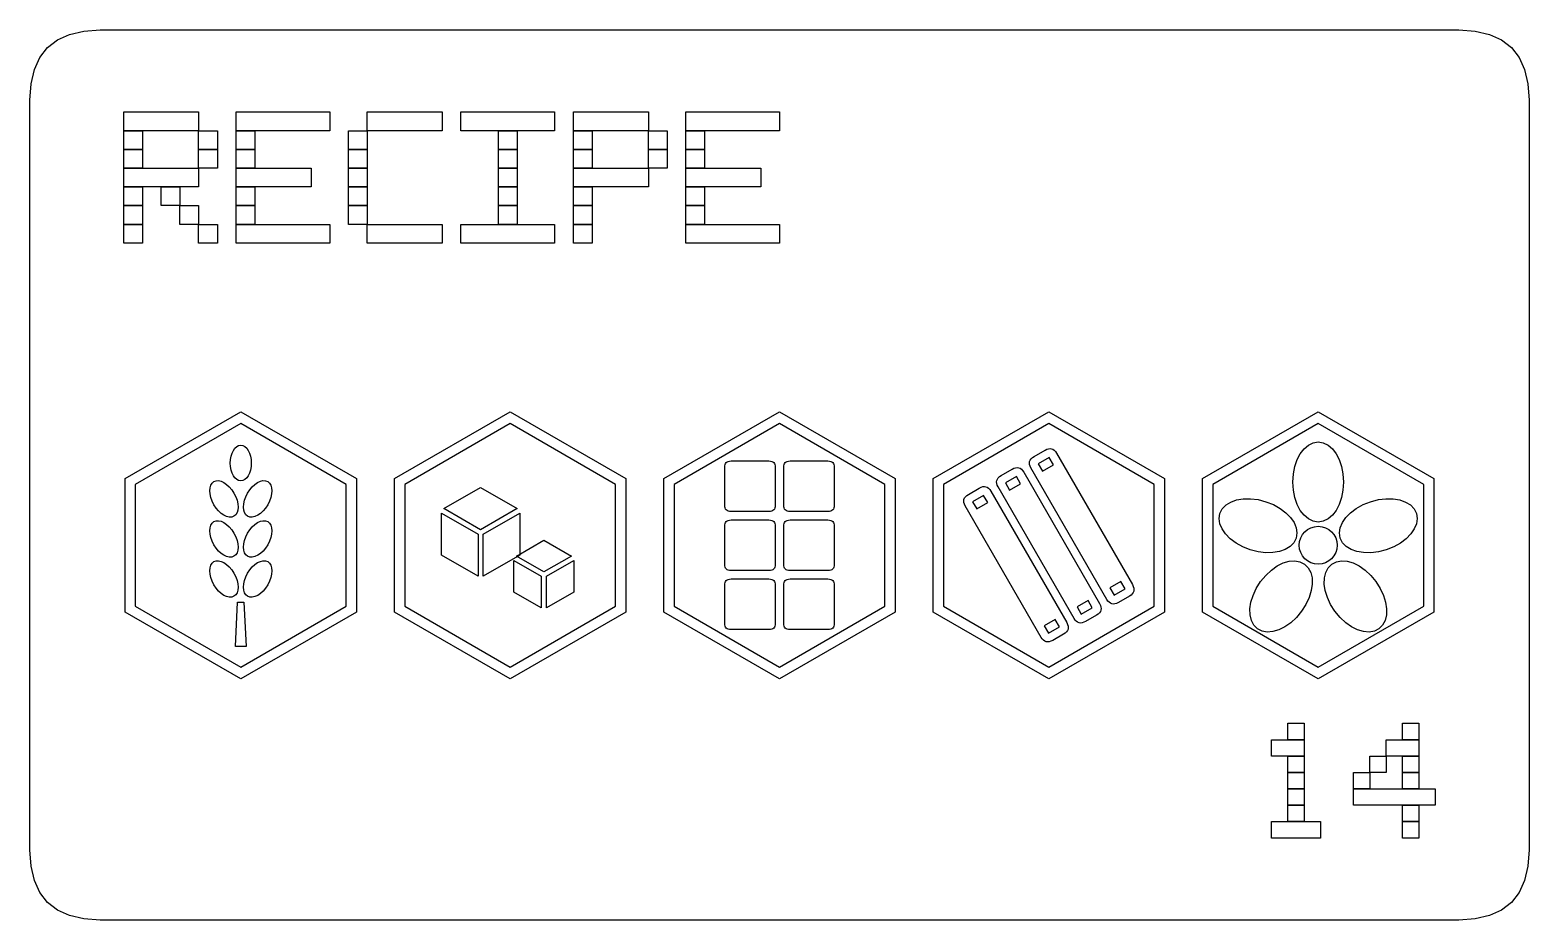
# Model space of a CAD drawing. Extents: x 4 to 296, y 4 to 580.
# Drawn here: x 72 to 136, y 147 to 185 of the extents above; entities that cross this region are included whole.
import ezdxf

# ---------------------------------------------------------------- set-up
doc = ezdxf.new("R2010")
doc.units = 0
doc.layers.add('CUT', color=1, linetype='CONTINUOUS')
doc.layers.add('RASTER', color=7, linetype='CONTINUOUS')

msp = doc.modelspace()

# ---------------------------------------------------------------- linework, layer by layer
at = {"layer": 'CUT'}
msp.add_lwpolyline([(72, 182), (72.047, 182.703), (72.188, 183.312), (72.422, 183.828), (72.75, 184.25), (73.172, 184.578), (73.688, 184.812), (74.297, 184.953), (75, 185), (133, 185), (133.703, 184.953), (134.313, 184.812), (134.828, 184.578), (135.25, 184.25), (135.578, 183.828), (135.813, 183.312), (135.953, 182.703), (136, 182), (136, 150), (135.953, 149.297), (135.813, 148.687), (135.578, 148.172), (135.25, 147.75), (134.828, 147.422), (134.313, 147.187), (133.703, 147.047), (133, 147), (75, 147), (74.297, 147.047), (73.688, 147.187), (73.172, 147.422), (72.75, 147.75), (72.422, 148.172), (72.188, 148.687), (72.047, 149.297), (72, 150)], close=True, dxfattribs=at)
at = {"layer": 'RASTER'}
for points in [[(76, 181.5), (79.2, 181.5), (79.2, 180.7), (76, 180.7)], [(80.8, 181.5), (84.8, 181.5), (84.8, 180.7), (80.8, 180.7)], [(86.4, 181.5), (89.6, 181.5), (89.6, 180.7), (86.4, 180.7)], [(90.4, 181.5), (94.4, 181.5), (94.4, 180.7), (90.4, 180.7)], [(95.2, 181.5), (98.4, 181.5), (98.4, 180.7), (95.2, 180.7)], [(100, 181.5), (104, 181.5), (104, 180.7), (100, 180.7)], [(76, 180.7), (76.8, 180.7), (76.8, 179.9), (76, 179.9)], [(79.2, 180.7), (80, 180.7), (80, 179.9), (79.2, 179.9)], [(80.8, 180.7), (81.6, 180.7), (81.6, 179.9), (80.8, 179.9)], [(85.6, 180.7), (86.4, 180.7), (86.4, 179.9), (85.6, 179.9)], [(92, 180.7), (92.8, 180.7), (92.8, 179.9), (92, 179.9)], [(95.2, 180.7), (96, 180.7), (96, 179.9), (95.2, 179.9)], [(98.4, 180.7), (99.2, 180.7), (99.2, 179.9), (98.4, 179.9)], [(100, 180.7), (100.8, 180.7), (100.8, 179.9), (100, 179.9)], [(76, 179.9), (76.8, 179.9), (76.8, 179.1), (76, 179.1)], [(79.2, 179.9), (80, 179.9), (80, 179.1), (79.2, 179.1)], [(80.8, 179.9), (81.6, 179.9), (81.6, 179.1), (80.8, 179.1)], [(85.6, 179.9), (86.4, 179.9), (86.4, 179.1), (85.6, 179.1)], [(92, 179.9), (92.8, 179.9), (92.8, 179.1), (92, 179.1)], [(95.2, 179.9), (96, 179.9), (96, 179.1), (95.2, 179.1)], [(98.4, 179.9), (99.2, 179.9), (99.2, 179.1), (98.4, 179.1)], [(100, 179.9), (100.8, 179.9), (100.8, 179.1), (100, 179.1)], [(76, 179.1), (79.2, 179.1), (79.2, 178.3), (76, 178.3)], [(80.8, 179.1), (84, 179.1), (84, 178.3), (80.8, 178.3)], [(85.6, 179.1), (86.4, 179.1), (86.4, 178.3), (85.6, 178.3)], [(92, 179.1), (92.8, 179.1), (92.8, 178.3), (92, 178.3)], [(95.2, 179.1), (98.4, 179.1), (98.4, 178.3), (95.2, 178.3)], [(100, 179.1), (103.2, 179.1), (103.2, 178.3), (100, 178.3)], [(76, 178.3), (76.8, 178.3), (76.8, 177.5), (76, 177.5)], [(77.6, 178.3), (78.4, 178.3), (78.4, 177.5), (77.6, 177.5)], [(80.8, 178.3), (81.6, 178.3), (81.6, 177.5), (80.8, 177.5)], [(85.6, 178.3), (86.4, 178.3), (86.4, 177.5), (85.6, 177.5)], [(92, 178.3), (92.8, 178.3), (92.8, 177.5), (92, 177.5)], [(95.2, 178.3), (96, 178.3), (96, 177.5), (95.2, 177.5)], [(100, 178.3), (100.8, 178.3), (100.8, 177.5), (100, 177.5)], [(76, 177.5), (76.8, 177.5), (76.8, 176.7), (76, 176.7)], [(78.4, 177.5), (79.2, 177.5), (79.2, 176.7), (78.4, 176.7)], [(80.8, 177.5), (81.6, 177.5), (81.6, 176.7), (80.8, 176.7)], [(85.6, 177.5), (86.4, 177.5), (86.4, 176.7), (85.6, 176.7)], [(92, 177.5), (92.8, 177.5), (92.8, 176.7), (92, 176.7)], [(95.2, 177.5), (96, 177.5), (96, 176.7), (95.2, 176.7)], [(100, 177.5), (100.8, 177.5), (100.8, 176.7), (100, 176.7)], [(76, 176.7), (76.8, 176.7), (76.8, 175.9), (76, 175.9)], [(79.2, 176.7), (80, 176.7), (80, 175.9), (79.2, 175.9)], [(80.8, 176.7), (84.8, 176.7), (84.8, 175.9), (80.8, 175.9)], [(86.4, 176.7), (89.6, 176.7), (89.6, 175.9), (86.4, 175.9)], [(90.4, 176.7), (94.4, 176.7), (94.4, 175.9), (90.4, 175.9)], [(95.2, 176.7), (96, 176.7), (96, 175.9), (95.2, 175.9)], [(100, 176.7), (104, 176.7), (104, 175.9), (100, 175.9)], [(81, 168.7), (85.936, 165.85), (85.936, 160.15), (81, 157.3), (76.064, 160.15), (76.064, 165.85)], [(92.5, 168.7), (97.436, 165.85), (97.436, 160.15), (92.5, 157.3), (87.564, 160.15), (87.564, 165.85)], [(104, 168.7), (108.936, 165.85), (108.936, 160.15), (104, 157.3), (99.064, 160.15), (99.064, 165.85)], [(115.5, 168.7), (120.436, 165.85), (120.436, 160.15), (115.5, 157.3), (110.564, 160.15), (110.564, 165.85)], [(127, 168.7), (131.936, 165.85), (131.936, 160.15), (127, 157.3), (122.064, 160.15), (122.064, 165.85)], [(81, 168.2), (76.497, 165.6), (76.497, 160.4), (81, 157.8), (85.503, 160.4), (85.503, 165.6), (81, 168.2)], [(92.5, 168.2), (87.997, 165.6), (87.997, 160.4), (92.5, 157.8), (97.003, 160.4), (97.003, 165.6), (92.5, 168.2)], [(104, 168.2), (99.497, 165.6), (99.497, 160.4), (104, 157.8), (108.503, 160.4), (108.503, 165.6), (104, 168.2)], [(115.5, 168.2), (110.997, 165.6), (110.997, 160.4), (115.5, 157.8), (120.003, 160.4), (120.003, 165.6), (115.5, 168.2)], [(127, 168.2), (122.497, 165.6), (122.497, 160.4), (127, 157.8), (131.503, 160.4), (131.503, 165.6), (127, 168.2)], [(81.45, 166.51), (81.441, 166.356), (81.415, 166.212), (81.373, 166.082), (81.318, 165.969), (81.252, 165.876), (81.175, 165.805), (81.091, 165.761), (81, 165.745), (80.909, 165.761), (80.825, 165.805), (80.748, 165.876), (80.682, 165.969), (80.627, 166.082), (80.585, 166.212), (80.559, 166.356), (80.55, 166.51), (80.559, 166.664), (80.585, 166.808), (80.627, 166.938), (80.682, 167.051), (80.748, 167.144), (80.825, 167.215), (80.909, 167.259), (81, 167.275), (81.091, 167.259), (81.175, 167.215), (81.252, 167.144), (81.318, 167.051), (81.373, 166.938), (81.415, 166.808), (81.441, 166.664), (81.45, 166.51)], [(114.737, 166.301), (114.7, 166.377), (114.678, 166.449), (114.672, 166.516), (114.68, 166.58), (114.704, 166.639), (114.744, 166.694), (114.799, 166.746), (114.869, 166.793), (115.337, 167.063), (115.413, 167.1), (115.484, 167.122), (115.552, 167.129), (115.616, 167.12), (115.675, 167.096), (115.73, 167.056), (115.781, 167.001), (115.829, 166.931), (119.069, 161.319), (119.106, 161.243), (119.128, 161.171), (119.134, 161.104), (119.126, 161.04), (119.101, 160.981), (119.062, 160.926), (119.007, 160.874), (118.937, 160.827), (118.469, 160.557), (118.393, 160.52), (118.321, 160.498), (118.254, 160.491), (118.19, 160.5), (118.131, 160.524), (118.076, 160.564), (118.024, 160.619), (117.977, 160.689)], [(128.08, 165.7), (128.058, 165.355), (127.995, 165.034), (127.896, 164.744), (127.764, 164.491), (127.604, 164.282), (127.42, 164.124), (127.218, 164.025), (127, 163.99), (126.782, 164.025), (126.58, 164.124), (126.396, 164.282), (126.236, 164.491), (126.104, 164.744), (126.005, 165.034), (125.942, 165.355), (125.92, 165.7), (125.942, 166.045), (126.005, 166.366), (126.104, 166.656), (126.236, 166.909), (126.396, 167.118), (126.58, 167.276), (126.782, 167.375), (127, 167.41), (127.218, 167.375), (127.42, 167.276), (127.604, 167.118), (127.764, 166.909), (127.896, 166.656), (127.995, 166.366), (128.058, 166.045), (128.08, 165.7)], [(101.66, 166.33), (101.664, 166.393), (101.677, 166.448), (101.698, 166.495), (101.727, 166.532), (101.765, 166.562), (101.812, 166.583), (101.867, 166.596), (101.93, 166.6), (103.55, 166.6), (103.613, 166.596), (103.668, 166.583), (103.715, 166.562), (103.753, 166.532), (103.782, 166.495), (103.803, 166.448), (103.816, 166.393), (103.82, 166.33), (103.82, 164.71), (103.816, 164.647), (103.803, 164.592), (103.782, 164.545), (103.753, 164.507), (103.715, 164.478), (103.668, 164.457), (103.613, 164.444), (103.55, 164.44), (101.93, 164.44), (101.867, 164.444), (101.812, 164.457), (101.765, 164.478), (101.728, 164.507), (101.698, 164.545), (101.677, 164.592), (101.664, 164.647), (101.66, 164.71)], [(104.18, 166.33), (104.184, 166.393), (104.197, 166.448), (104.218, 166.495), (104.248, 166.532), (104.285, 166.562), (104.332, 166.583), (104.387, 166.596), (104.45, 166.6), (106.07, 166.6), (106.133, 166.596), (106.188, 166.583), (106.235, 166.562), (106.273, 166.532), (106.302, 166.495), (106.323, 166.448), (106.336, 166.393), (106.34, 166.33), (106.34, 164.71), (106.336, 164.647), (106.323, 164.592), (106.302, 164.545), (106.273, 164.507), (106.235, 164.478), (106.188, 164.457), (106.133, 164.444), (106.07, 164.44), (104.45, 164.44), (104.387, 164.444), (104.332, 164.457), (104.285, 164.478), (104.248, 164.507), (104.218, 164.545), (104.197, 164.592), (104.184, 164.647), (104.18, 164.71)], [(115.049, 166.481), (115.229, 166.169), (115.697, 166.439), (115.517, 166.751), (115.049, 166.481)], [(113.334, 165.491), (113.297, 165.567), (113.275, 165.639), (113.269, 165.706), (113.277, 165.77), (113.302, 165.829), (113.341, 165.884), (113.396, 165.936), (113.466, 165.983), (113.934, 166.253), (114.01, 166.29), (114.081, 166.312), (114.149, 166.319), (114.213, 166.31), (114.272, 166.286), (114.327, 166.246), (114.379, 166.191), (114.426, 166.121), (117.666, 160.509), (117.703, 160.433), (117.725, 160.361), (117.731, 160.294), (117.723, 160.23), (117.698, 160.171), (117.659, 160.116), (117.604, 160.064), (117.534, 160.017), (117.066, 159.747), (116.99, 159.71), (116.919, 159.688), (116.851, 159.681), (116.787, 159.69), (116.728, 159.714), (116.673, 159.754), (116.621, 159.809), (116.574, 159.879)], [(113.646, 165.671), (113.826, 165.359), (114.294, 165.629), (114.114, 165.941), (113.646, 165.671)], [(80.709, 165.227), (80.786, 165.073), (80.841, 164.92), (80.874, 164.771), (80.885, 164.631), (80.874, 164.504), (80.841, 164.394), (80.785, 164.304), (80.708, 164.24), (80.612, 164.205), (80.507, 164.201), (80.395, 164.228), (80.279, 164.281), (80.164, 164.361), (80.051, 164.464), (79.946, 164.588), (79.851, 164.732), (79.774, 164.887), (79.719, 165.04), (79.686, 165.189), (79.675, 165.329), (79.686, 165.456), (79.719, 165.566), (79.775, 165.656), (79.853, 165.72), (79.948, 165.755), (80.053, 165.759), (80.165, 165.732), (80.281, 165.679), (80.396, 165.599), (80.509, 165.496), (80.614, 165.372), (80.709, 165.227)], [(82.149, 164.732), (82.054, 164.588), (81.949, 164.464), (81.836, 164.361), (81.721, 164.281), (81.605, 164.228), (81.493, 164.201), (81.388, 164.205), (81.293, 164.24), (81.215, 164.304), (81.159, 164.394), (81.126, 164.504), (81.115, 164.631), (81.126, 164.771), (81.159, 164.92), (81.214, 165.073), (81.291, 165.227), (81.386, 165.372), (81.491, 165.496), (81.604, 165.599), (81.719, 165.679), (81.835, 165.732), (81.947, 165.759), (82.052, 165.755), (82.148, 165.72), (82.225, 165.656), (82.281, 165.566), (82.314, 165.456), (82.325, 165.329), (82.314, 165.189), (82.281, 165.04), (82.226, 164.887), (82.149, 164.732)], [(91.24, 165.466), (92.806, 164.566), (91.24, 163.666), (89.674, 164.566)], [(111.931, 164.681), (111.894, 164.757), (111.872, 164.829), (111.866, 164.896), (111.874, 164.96), (111.899, 165.019), (111.938, 165.074), (111.993, 165.126), (112.063, 165.173), (112.531, 165.443), (112.607, 165.48), (112.679, 165.502), (112.746, 165.509), (112.81, 165.5), (112.869, 165.476), (112.924, 165.436), (112.976, 165.381), (113.023, 165.311), (116.263, 159.699), (116.3, 159.623), (116.322, 159.551), (116.328, 159.484), (116.32, 159.42), (116.296, 159.361), (116.256, 159.306), (116.201, 159.254), (116.131, 159.207), (115.663, 158.937), (115.587, 158.9), (115.516, 158.878), (115.448, 158.871), (115.384, 158.88), (115.325, 158.904), (115.27, 158.944), (115.219, 158.999), (115.171, 159.069)], [(112.243, 164.861), (112.423, 164.549), (112.891, 164.819), (112.711, 165.131), (112.243, 164.861)], [(124.766, 164.861), (125.087, 164.734), (125.373, 164.575), (125.618, 164.391), (125.818, 164.187), (125.967, 163.97), (126.061, 163.747), (126.093, 163.524), (126.058, 163.306), (125.958, 163.11), (125.801, 162.948), (125.594, 162.822), (125.346, 162.734), (125.065, 162.687), (124.758, 162.682), (124.433, 162.722), (124.098, 162.807), (123.777, 162.935), (123.492, 163.094), (123.246, 163.278), (123.046, 163.482), (122.897, 163.698), (122.804, 163.921), (122.772, 164.145), (122.806, 164.363), (122.906, 164.559), (123.064, 164.721), (123.27, 164.847), (123.518, 164.934), (123.8, 164.982), (124.107, 164.986), (124.431, 164.947), (124.766, 164.861)], [(129.902, 162.807), (129.567, 162.722), (129.242, 162.682), (128.935, 162.687), (128.654, 162.734), (128.406, 162.822), (128.199, 162.948), (128.042, 163.11), (127.942, 163.306), (127.907, 163.524), (127.939, 163.747), (128.033, 163.97), (128.182, 164.187), (128.382, 164.391), (128.627, 164.575), (128.913, 164.734), (129.234, 164.861), (129.569, 164.947), (129.893, 164.986), (130.2, 164.982), (130.482, 164.934), (130.73, 164.847), (130.936, 164.721), (131.094, 164.559), (131.194, 164.363), (131.228, 164.145), (131.196, 163.921), (131.103, 163.698), (130.954, 163.482), (130.754, 163.278), (130.508, 163.094), (130.223, 162.935), (129.902, 162.807)], [(80.709, 163.517), (80.786, 163.363), (80.841, 163.21), (80.874, 163.061), (80.885, 162.921), (80.874, 162.794), (80.841, 162.684), (80.785, 162.594), (80.708, 162.53), (80.612, 162.495), (80.507, 162.491), (80.395, 162.518), (80.279, 162.571), (80.164, 162.651), (80.051, 162.754), (79.946, 162.878), (79.851, 163.022), (79.774, 163.177), (79.719, 163.33), (79.686, 163.479), (79.675, 163.619), (79.686, 163.746), (79.719, 163.856), (79.775, 163.946), (79.853, 164.01), (79.948, 164.045), (80.053, 164.049), (80.165, 164.022), (80.281, 163.969), (80.396, 163.889), (80.509, 163.786), (80.614, 163.662), (80.709, 163.517)], [(82.149, 163.022), (82.054, 162.878), (81.949, 162.754), (81.836, 162.651), (81.721, 162.571), (81.605, 162.518), (81.493, 162.491), (81.388, 162.495), (81.293, 162.53), (81.215, 162.594), (81.159, 162.684), (81.126, 162.794), (81.115, 162.921), (81.126, 163.061), (81.159, 163.21), (81.214, 163.363), (81.291, 163.517), (81.386, 163.662), (81.491, 163.786), (81.604, 163.889), (81.719, 163.969), (81.835, 164.022), (81.947, 164.049), (82.052, 164.045), (82.148, 164.01), (82.225, 163.946), (82.281, 163.856), (82.314, 163.746), (82.325, 163.619), (82.314, 163.479), (82.281, 163.33), (82.226, 163.177), (82.149, 163.022)], [(89.564, 164.377), (91.13, 163.477), (91.13, 161.677), (89.564, 162.577)], [(91.35, 163.477), (92.916, 164.377), (92.916, 162.577), (91.35, 161.677)], [(101.66, 163.81), (101.664, 163.873), (101.677, 163.928), (101.698, 163.975), (101.727, 164.012), (101.765, 164.042), (101.812, 164.063), (101.867, 164.076), (101.93, 164.08), (103.55, 164.08), (103.613, 164.076), (103.668, 164.063), (103.715, 164.042), (103.753, 164.012), (103.782, 163.975), (103.803, 163.928), (103.816, 163.873), (103.82, 163.81), (103.82, 162.19), (103.816, 162.127), (103.803, 162.072), (103.782, 162.025), (103.753, 161.987), (103.715, 161.958), (103.668, 161.937), (103.613, 161.924), (103.55, 161.92), (101.93, 161.92), (101.867, 161.924), (101.812, 161.937), (101.765, 161.958), (101.728, 161.987), (101.698, 162.025), (101.677, 162.072), (101.664, 162.127), (101.66, 162.19)], [(104.18, 163.81), (104.184, 163.873), (104.197, 163.928), (104.218, 163.975), (104.248, 164.012), (104.285, 164.042), (104.332, 164.063), (104.387, 164.076), (104.45, 164.08), (106.07, 164.08), (106.133, 164.076), (106.188, 164.063), (106.235, 164.042), (106.273, 164.012), (106.302, 163.975), (106.323, 163.928), (106.336, 163.873), (106.34, 163.81), (106.34, 162.19), (106.336, 162.127), (106.323, 162.072), (106.302, 162.025), (106.273, 161.987), (106.235, 161.958), (106.188, 161.937), (106.133, 161.924), (106.07, 161.92), (104.45, 161.92), (104.387, 161.924), (104.332, 161.937), (104.285, 161.958), (104.248, 161.987), (104.218, 162.025), (104.197, 162.072), (104.184, 162.127), (104.18, 162.19)], [(93.94, 163.216), (95.114, 162.541), (93.94, 161.866), (92.766, 162.541)], [(80.709, 161.807), (80.786, 161.653), (80.841, 161.5), (80.874, 161.351), (80.885, 161.211), (80.874, 161.084), (80.841, 160.974), (80.785, 160.884), (80.708, 160.82), (80.612, 160.785), (80.507, 160.781), (80.395, 160.808), (80.279, 160.861), (80.164, 160.941), (80.051, 161.044), (79.946, 161.168), (79.851, 161.312), (79.774, 161.467), (79.719, 161.62), (79.686, 161.769), (79.675, 161.909), (79.686, 162.036), (79.719, 162.146), (79.775, 162.236), (79.853, 162.3), (79.948, 162.335), (80.053, 162.339), (80.165, 162.312), (80.281, 162.259), (80.396, 162.179), (80.509, 162.076), (80.614, 161.952), (80.709, 161.807)], [(82.149, 161.312), (82.054, 161.168), (81.949, 161.044), (81.836, 160.941), (81.721, 160.861), (81.605, 160.808), (81.493, 160.781), (81.388, 160.785), (81.293, 160.82), (81.215, 160.884), (81.159, 160.974), (81.126, 161.084), (81.115, 161.211), (81.126, 161.351), (81.159, 161.5), (81.214, 161.653), (81.291, 161.807), (81.386, 161.952), (81.491, 162.076), (81.604, 162.179), (81.719, 162.259), (81.835, 162.312), (81.947, 162.339), (82.052, 162.335), (82.148, 162.3), (82.225, 162.236), (82.281, 162.146), (82.314, 162.036), (82.325, 161.909), (82.314, 161.769), (82.281, 161.62), (82.226, 161.467), (82.149, 161.312)], [(92.656, 162.352), (93.83, 161.677), (93.83, 160.327), (92.656, 161.002)], [(94.05, 161.677), (95.224, 162.352), (95.224, 161.002), (94.05, 160.327)], [(124.539, 161.45), (124.76, 161.716), (124.999, 161.939), (125.25, 162.116), (125.506, 162.243), (125.758, 162.318), (125.999, 162.337), (126.222, 162.299), (126.418, 162.199), (126.574, 162.043), (126.679, 161.843), (126.735, 161.608), (126.742, 161.345), (126.699, 161.063), (126.609, 160.769), (126.472, 160.473), (126.287, 160.181), (126.066, 159.915), (125.827, 159.692), (125.576, 159.516), (125.32, 159.389), (125.068, 159.314), (124.827, 159.294), (124.604, 159.332), (124.408, 159.432), (124.252, 159.588), (124.147, 159.788), (124.091, 160.023), (124.084, 160.286), (124.126, 160.569), (124.217, 160.862), (124.354, 161.159), (124.539, 161.45)], [(127.713, 160.181), (127.528, 160.473), (127.391, 160.769), (127.301, 161.063), (127.258, 161.345), (127.265, 161.608), (127.321, 161.843), (127.426, 162.043), (127.582, 162.199), (127.778, 162.299), (128.001, 162.337), (128.242, 162.318), (128.494, 162.243), (128.75, 162.116), (129.001, 161.939), (129.24, 161.716), (129.461, 161.45), (129.646, 161.159), (129.783, 160.862), (129.874, 160.569), (129.916, 160.286), (129.909, 160.023), (129.853, 159.788), (129.748, 159.588), (129.592, 159.432), (129.396, 159.332), (129.173, 159.294), (128.932, 159.314), (128.68, 159.389), (128.424, 159.516), (128.173, 159.692), (127.934, 159.915), (127.713, 160.181)], [(101.66, 161.29), (101.664, 161.353), (101.677, 161.408), (101.698, 161.455), (101.727, 161.492), (101.765, 161.522), (101.812, 161.543), (101.867, 161.556), (101.93, 161.56), (103.55, 161.56), (103.613, 161.556), (103.668, 161.543), (103.715, 161.522), (103.753, 161.492), (103.782, 161.455), (103.803, 161.408), (103.816, 161.353), (103.82, 161.29), (103.82, 159.67), (103.816, 159.607), (103.803, 159.552), (103.782, 159.505), (103.753, 159.467), (103.715, 159.438), (103.668, 159.417), (103.613, 159.404), (103.55, 159.4), (101.93, 159.4), (101.867, 159.404), (101.812, 159.417), (101.765, 159.438), (101.728, 159.467), (101.698, 159.505), (101.677, 159.552), (101.664, 159.607), (101.66, 159.67)], [(104.18, 161.29), (104.184, 161.353), (104.197, 161.408), (104.218, 161.455), (104.248, 161.492), (104.285, 161.522), (104.332, 161.543), (104.387, 161.556), (104.45, 161.56), (106.07, 161.56), (106.133, 161.556), (106.188, 161.543), (106.235, 161.522), (106.273, 161.492), (106.302, 161.455), (106.323, 161.408), (106.336, 161.353), (106.34, 161.29), (106.34, 159.67), (106.336, 159.607), (106.323, 159.552), (106.302, 159.505), (106.273, 159.467), (106.235, 159.438), (106.188, 159.417), (106.133, 159.404), (106.07, 159.4), (104.45, 159.4), (104.387, 159.404), (104.332, 159.417), (104.285, 159.438), (104.248, 159.467), (104.218, 159.505), (104.197, 159.552), (104.184, 159.607), (104.18, 159.67)], [(118.109, 161.181), (118.289, 160.869), (118.757, 161.139), (118.577, 161.451), (118.109, 161.181)], [(116.706, 160.371), (116.886, 160.059), (117.354, 160.329), (117.174, 160.641), (116.706, 160.371)], [(80.865, 160.57), (81.135, 160.57), (81.225, 158.68), (80.775, 158.68)], [(115.303, 159.561), (115.483, 159.249), (115.951, 159.519), (115.771, 159.831), (115.303, 159.561)], [(125.7, 155.4), (126.4, 155.4), (126.4, 154.7), (125.7, 154.7)], [(130.6, 155.4), (131.3, 155.4), (131.3, 154.7), (130.6, 154.7)], [(125, 154.7), (126.4, 154.7), (126.4, 154), (125, 154)], [(129.9, 154.7), (131.3, 154.7), (131.3, 154), (129.9, 154)], [(125.7, 154), (126.4, 154), (126.4, 153.3), (125.7, 153.3)], [(129.2, 154), (129.9, 154), (129.9, 153.3), (129.2, 153.3)], [(130.6, 154), (131.3, 154), (131.3, 153.3), (130.6, 153.3)], [(125.7, 153.3), (126.4, 153.3), (126.4, 152.6), (125.7, 152.6)], [(128.5, 153.3), (129.2, 153.3), (129.2, 152.6), (128.5, 152.6)], [(130.6, 153.3), (131.3, 153.3), (131.3, 152.6), (130.6, 152.6)], [(125.7, 152.6), (126.4, 152.6), (126.4, 151.9), (125.7, 151.9)], [(128.5, 152.6), (132, 152.6), (132, 151.9), (128.5, 151.9)], [(125.7, 151.9), (126.4, 151.9), (126.4, 151.2), (125.7, 151.2)], [(130.6, 151.9), (131.3, 151.9), (131.3, 151.2), (130.6, 151.2)], [(125, 151.2), (127.1, 151.2), (127.1, 150.5), (125, 150.5)], [(130.6, 151.2), (131.3, 151.2), (131.3, 150.5), (130.6, 150.5)]]:
    msp.add_lwpolyline(points, close=True, dxfattribs=at)
msp.add_circle((127, 163), 0.81, dxfattribs=at)

doc.saveas('drawing.dxf')
